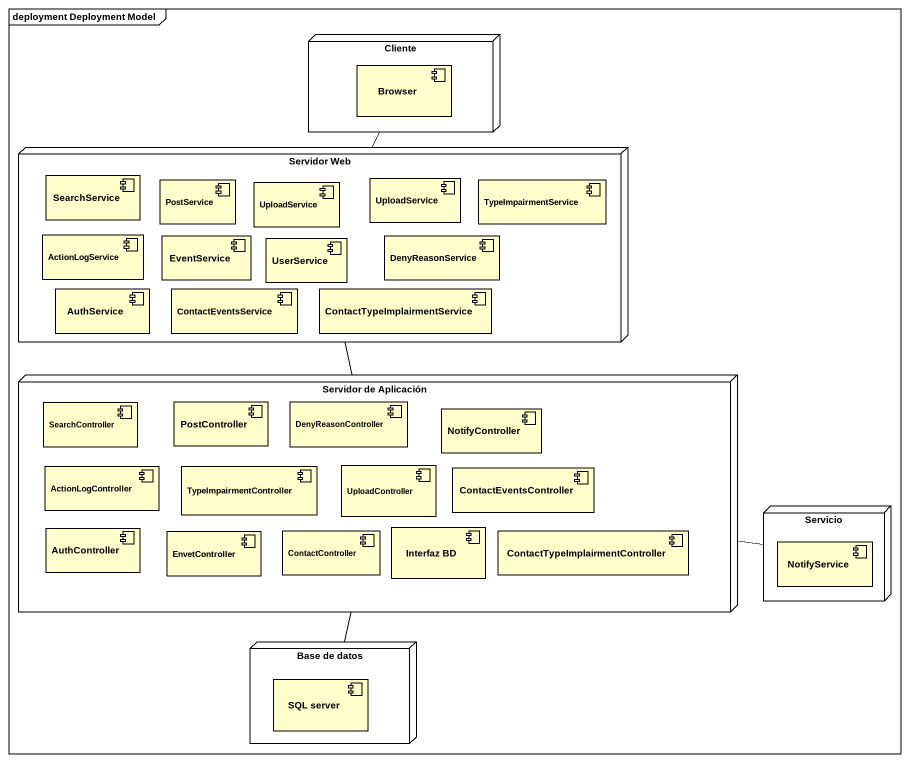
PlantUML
@startuml
mainframe deployment Deployment Model
node Cliente {
  component Browser
}
node "Servidor Web" as Servidor_Web {
  component SearchService
  component PostService
  component UploadService
  component "UploadService" as UploadService_2
  component TypeImpairmentService
  component ActionLogService
  component EventService
  component UserService
  component DenyReasonService
  component AuthService
  component ContactEventsService
  component "ContactTypeImplairmentService" as ContactTypeImplairmentServic
}
node "Servidor de Aplicación" as Servidor_de_Aplicación {
  component PostController
  component DenyReasonController
  component SearchController
  component NotifyController
  component ActionLogController
  component TypeImpairmentController
  component UploadController
  component ContactEventsController
  component AuthController
  component EnvetController
  component ContactController
  component "Interfaz BD" as Interfaz_BD
  component "ContactTypeImplairmentController" as ContactTypeImplairmentContro
}
node Servicio {
  component NotifyService
}
node "Base de datos" as Base_de_datos {
  component "SQL server" as SQL_server
}
Servidor_Web -up- Cliente
Servidor_Web -- Servidor_de_Aplicación
Servicio -left- Servidor_de_Aplicación
Base_de_datos -up- Servidor_de_Aplicación
@enduml
